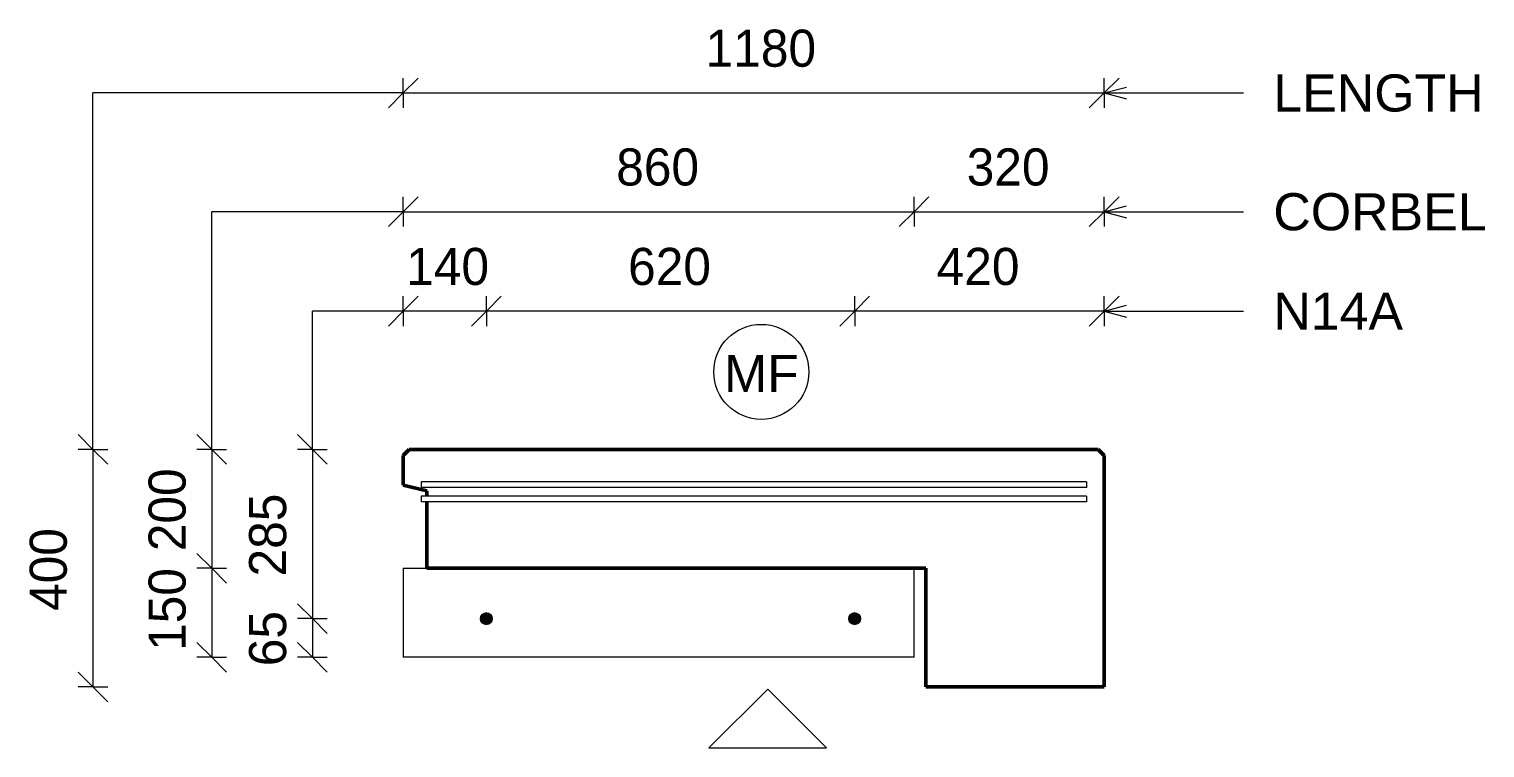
# Model space of a CAD drawing. Header units: millimetres. Extents: x -13820 to 6054, y -1835 to 21775.
# Drawn here: x -5567 to -3117, y 19962 to 21172 of the extents above; entities that cross this region are included whole.
import ezdxf

# ---------------------------------------------------------------- set-up
doc = ezdxf.new("R2010")
doc.units = ezdxf.units.MM
for name, color, linetype, lineweight in [('A-ANNO-DIMS', 211, 'Continuous', 9), ('A-ANNO-DIMS-25', 211, 'Continuous', 9), ('A-DETL-MBND', 5, 'Continuous', 18), ('A-WALL', 113, 'Continuous', 25), ('G-ANNO-TEXT', 231, 'Continuous', 9), ('S-BEAM', 12, 'Continuous', 18), ('S-RBAR', 171, 'Continuous', 18)]:
    doc.layers.add(name, color=color, linetype=linetype, lineweight=lineweight)
doc.styles.add('Arial', font='arial.ttf', dxfattribs={"height": 62.5})
doc.styles.add('Nirmala UI Semilight', font='NirmalaS.ttf', dxfattribs={"height": 62.5})
doc.dimstyles.new('Arrow_Filled_-_2_5_NI_UI', dxfattribs={"dimscale": 304.8, "dimtxt": 65.460247, "dimasz": 0.164042, "dimexe": 0.082021, "dimexo": 0.0625, "dimgap": 0.082021, "dimtad": 1, "dimdec": 0, "dimzin": 0, "dimdsep": 46, "dimtxsty": 'Nirmala UI Semilight', "dimblk1": 'OBLIQUE', "dimblk2": 'OBLIQUE', "dimsah": 1, "dimcen": 0.09, "dimazin": 0, "dimtfac": 1, "dimtdec": 4, "dimtix": 1, "dimtmove": 0, "dimatfit": 3, "dimfxl": 0.082021, "dimfxlon": 1, "dimtvp": 1, "dimtolj": 1, "dimtzin": 0, "dimarcsym": 2})

# ---------------------------------------------------------------- blocks, each defined once
blk = doc.blocks.new('DIMBLOCK59-Elevation Top Copy 1')
at = {"layer": 'A-ANNO-DIMS-25'}
for p, q in [((-4937.6, 20864.9), (-4912.6, 20889.9)), ((-4937.6, 20864.9), (-4937.6, 20889.9)), ((-4077.6, 20864.9), (-4052.6, 20889.9)), ((-4077.6, 20864.9), (-4077.6, 20889.9)), ((-4937.6, 20864.9), (-4962.6, 20839.9)), ((-4937.6, 20864.9), (-4077.6, 20864.9)), ((-4937.6, 20864.9), (-4937.6, 20839.9)), ((-4077.6, 20864.9), (-4102.6, 20839.9)), ((-4077.6, 20864.9), (-4077.6, 20839.9))]:
    blk.add_line(p, q, dxfattribs=at)
at = {"layer": 'A-ANNO-DIMS-25', "color": 0, "insert": (-4579, 20971.5), "char_height": 62.5, "width": 171.387, "attachment_point": 1, "line_spacing_factor": 1.142579, "style": 'Nirmala UI Semilight'}
blk.add_mtext('860', dxfattribs=at)
blk = doc.blocks.new('_Oblique')
at = {"color": 0, "linetype": 'ByBlock', "lineweight": -2}
blk.add_line((-0.5, -0.5), (0.5, 0.5), dxfattribs=at)
blk = doc.blocks.new('DIMBLOCK60-Elevation Top Copy 1')
at = {"layer": 'A-ANNO-DIMS-25'}
for p, q in [((-4077.6, 20864.9), (-4052.6, 20889.9)), ((-4077.6, 20864.9), (-4077.6, 20889.9)), ((-3757.6, 20864.9), (-3732.6, 20889.9)), ((-3757.6, 20864.9), (-3757.6, 20889.9)), ((-4077.6, 20864.9), (-4102.6, 20839.9)), ((-4077.6, 20864.9), (-3757.6, 20864.9)), ((-4077.6, 20864.9), (-4077.6, 20839.9)), ((-3757.6, 20864.9), (-3782.6, 20839.9)), ((-3757.6, 20864.9), (-3757.6, 20839.9))]:
    blk.add_line(p, q, dxfattribs=at)
at = {"layer": 'A-ANNO-DIMS-25', "color": 0, "insert": (-3989, 20971.5), "char_height": 62.5, "width": 171.387, "attachment_point": 1, "line_spacing_factor": 1.142579, "style": 'Nirmala UI Semilight'}
blk.add_mtext('320', dxfattribs=at)
blk = doc.blocks.new('DIMBLOCK61-Elevation Top Copy 1')
at = {"layer": 'A-ANNO-DIMS-25'}
for p, q in [((-5259.8, 20464.6), (-5284.8, 20489.6)), ((-5259.8, 20464.6), (-5284.8, 20464.6)), ((-5259.8, 20464.6), (-5259.8, 20264.6)), ((-5259.8, 20464.6), (-5234.8, 20439.6)), ((-5259.8, 20464.6), (-5234.8, 20464.6)), ((-5259.8, 20264.6), (-5284.8, 20289.6)), ((-5259.8, 20264.6), (-5284.8, 20264.6)), ((-5259.8, 20264.6), (-5234.8, 20239.6)), ((-5259.8, 20264.6), (-5234.8, 20264.6))]:
    blk.add_line(p, q, dxfattribs=at)
at = {"layer": 'A-ANNO-DIMS-25', "color": 0, "insert": (-5366.3, 20293.2), "char_height": 62.5, "width": 171.387, "attachment_point": 1, "rotation": 90, "line_spacing_factor": 1.142579, "style": 'Nirmala UI Semilight'}
blk.add_mtext('200', dxfattribs=at)
blk = doc.blocks.new('DIMBLOCK62-Elevation Top Copy 1')
at = {"layer": 'A-ANNO-DIMS-25'}
for p, q in [((-5259.8, 20264.6), (-5284.8, 20289.6)), ((-5259.8, 20264.6), (-5284.8, 20264.6)), ((-5259.8, 20264.6), (-5259.8, 20114.6)), ((-5259.8, 20264.6), (-5234.8, 20239.6)), ((-5259.8, 20264.6), (-5234.8, 20264.6)), ((-5259.8, 20114.6), (-5284.8, 20139.6)), ((-5259.8, 20114.6), (-5284.8, 20114.6)), ((-5259.8, 20114.6), (-5234.8, 20089.6)), ((-5259.8, 20114.6), (-5234.8, 20114.6))]:
    blk.add_line(p, q, dxfattribs=at)
at = {"layer": 'A-ANNO-DIMS-25', "color": 0, "insert": (-5366.3, 20125.3), "char_height": 62.5, "width": 154.248, "attachment_point": 1, "rotation": 90, "line_spacing_factor": 1.142579, "style": 'Nirmala UI Semilight'}
blk.add_mtext('150', dxfattribs=at)
blk = doc.blocks.new('DIMBLOCK63-Elevation Top Copy 1')
at = {"layer": 'A-ANNO-DIMS-25'}
for p, q in [((-4937.6, 21064.9), (-4912.6, 21089.9)), ((-4937.6, 21064.9), (-4937.6, 21089.9)), ((-3757.6, 21064.9), (-3732.6, 21089.9)), ((-3757.6, 21064.9), (-3757.6, 21089.9)), ((-4937.6, 21064.9), (-4962.6, 21039.9)), ((-4937.6, 21064.9), (-3757.6, 21064.9)), ((-4937.6, 21064.9), (-4937.6, 21039.9)), ((-3757.6, 21064.9), (-3782.6, 21039.9)), ((-3757.6, 21064.9), (-3757.6, 21039.9))]:
    blk.add_line(p, q, dxfattribs=at)
at = {"layer": 'A-ANNO-DIMS-25', "color": 0, "insert": (-4428.5, 21171.5), "char_height": 62.5, "width": 194.238, "attachment_point": 1, "line_spacing_factor": 1.142579, "style": 'Nirmala UI Semilight'}
blk.add_mtext('1180', dxfattribs=at)
blk = doc.blocks.new('DIMBLOCK64-Elevation Top Copy 1')
at = {"layer": 'A-ANNO-DIMS-25'}
for p, q in [((-5459.8, 20464.6), (-5484.8, 20489.6)), ((-5459.8, 20464.6), (-5484.8, 20464.6)), ((-5459.8, 20464.6), (-5459.8, 20064.6)), ((-5459.8, 20464.6), (-5434.8, 20439.6)), ((-5459.8, 20464.6), (-5434.8, 20464.6)), ((-5459.8, 20064.6), (-5484.8, 20089.6)), ((-5459.8, 20064.6), (-5484.8, 20064.6)), ((-5459.8, 20064.6), (-5434.8, 20039.6)), ((-5459.8, 20064.6), (-5434.8, 20064.6))]:
    blk.add_line(p, q, dxfattribs=at)
at = {"layer": 'A-ANNO-DIMS-25', "color": 0, "insert": (-5566.3, 20192.6), "char_height": 62.5, "width": 172.815, "attachment_point": 1, "rotation": 90, "line_spacing_factor": 1.142579, "style": 'Nirmala UI Semilight'}
blk.add_mtext('400', dxfattribs=at)
blk = doc.blocks.new('DIMBLOCK65-Elevation Top Copy 1')
at = {"layer": 'A-ANNO-DIMS-25'}
for p, q in [((-4177.6, 20697.4), (-4152.6, 20722.4)), ((-4177.6, 20697.4), (-4177.6, 20722.4)), ((-3757.6, 20697.4), (-3732.6, 20722.4)), ((-3757.6, 20697.4), (-3757.6, 20722.4)), ((-4177.6, 20697.4), (-4202.6, 20672.4)), ((-3757.6, 20697.4), (-4177.6, 20697.4)), ((-4177.6, 20697.4), (-4177.6, 20672.4)), ((-3757.6, 20697.4), (-3782.6, 20672.4)), ((-3757.6, 20697.4), (-3757.6, 20672.4))]:
    blk.add_line(p, q, dxfattribs=at)
at = {"layer": 'A-ANNO-DIMS-25', "color": 0, "insert": (-4039.6, 20804), "char_height": 62.5, "width": 172.815, "attachment_point": 1, "line_spacing_factor": 1.142579, "style": 'Nirmala UI Semilight'}
blk.add_mtext('420', dxfattribs=at)
blk = doc.blocks.new('DIMBLOCK66-Elevation Top Copy 1')
at = {"layer": 'A-ANNO-DIMS-25'}
for p, q in [((-4797.6, 20697.4), (-4772.6, 20722.4)), ((-4797.6, 20697.4), (-4797.6, 20722.4)), ((-4177.6, 20697.4), (-4152.6, 20722.4)), ((-4177.6, 20697.4), (-4177.6, 20722.4)), ((-4797.6, 20697.4), (-4822.6, 20672.4)), ((-4177.6, 20697.4), (-4797.6, 20697.4)), ((-4797.6, 20697.4), (-4797.6, 20672.4)), ((-4177.6, 20697.4), (-4202.6, 20672.4)), ((-4177.6, 20697.4), (-4177.6, 20672.4))]:
    blk.add_line(p, q, dxfattribs=at)
at = {"layer": 'A-ANNO-DIMS-25', "color": 0, "insert": (-4559, 20804), "char_height": 62.5, "width": 171.387, "attachment_point": 1, "line_spacing_factor": 1.142579, "style": 'Nirmala UI Semilight'}
blk.add_mtext('620', dxfattribs=at)
blk = doc.blocks.new('DIMBLOCK67-Elevation Top Copy 1')
at = {"layer": 'A-ANNO-DIMS-25'}
for p, q in [((-4937.6, 20697.4), (-4912.6, 20722.4)), ((-4937.6, 20697.4), (-4937.6, 20722.4)), ((-4797.6, 20697.4), (-4772.6, 20722.4)), ((-4797.6, 20697.4), (-4797.6, 20722.4)), ((-4937.6, 20697.4), (-4962.6, 20672.4)), ((-4797.6, 20697.4), (-4937.6, 20697.4)), ((-4937.6, 20697.4), (-4937.6, 20672.4)), ((-4797.6, 20697.4), (-4822.6, 20672.4)), ((-4797.6, 20697.4), (-4797.6, 20672.4))]:
    blk.add_line(p, q, dxfattribs=at)
at = {"layer": 'A-ANNO-DIMS-25', "color": 0, "insert": (-4932.5, 20804), "char_height": 62.5, "width": 155.676, "attachment_point": 1, "line_spacing_factor": 1.142579, "style": 'Nirmala UI Semilight'}
blk.add_mtext('140', dxfattribs=at)
blk = doc.blocks.new('DIMBLOCK68-Elevation Top Copy 1')
at = {"layer": 'A-ANNO-DIMS-25'}
for p, q in [((-5090.5, 20464.6), (-5115.5, 20489.6)), ((-5090.5, 20464.6), (-5115.5, 20464.6)), ((-5090.5, 20464.6), (-5090.5, 20179.6)), ((-5090.5, 20464.6), (-5065.5, 20439.6)), ((-5090.5, 20464.6), (-5065.5, 20464.6)), ((-5090.5, 20179.6), (-5115.5, 20204.6)), ((-5090.5, 20179.6), (-5115.5, 20179.6)), ((-5090.5, 20179.6), (-5065.5, 20154.6)), ((-5090.5, 20179.6), (-5065.5, 20179.6))]:
    blk.add_line(p, q, dxfattribs=at)
at = {"layer": 'A-ANNO-DIMS-25', "color": 0, "insert": (-5197.1, 20250.7), "char_height": 62.5, "width": 171.387, "attachment_point": 1, "rotation": 90, "line_spacing_factor": 1.142579, "style": 'Nirmala UI Semilight'}
blk.add_mtext('285', dxfattribs=at)
blk = doc.blocks.new('DIMBLOCK69-Elevation Top Copy 1')
at = {"layer": 'A-ANNO-DIMS-25'}
for p, q in [((-5090.5, 20179.6), (-5115.5, 20204.6)), ((-5090.5, 20179.6), (-5115.5, 20179.6)), ((-5090.5, 20179.6), (-5090.5, 20114.6)), ((-5090.5, 20179.6), (-5065.5, 20154.6)), ((-5090.5, 20179.6), (-5065.5, 20179.6)), ((-5090.5, 20114.6), (-5115.5, 20139.6)), ((-5090.5, 20114.6), (-5115.5, 20114.6)), ((-5090.5, 20114.6), (-5065.5, 20089.6)), ((-5090.5, 20114.6), (-5065.5, 20114.6))]:
    blk.add_line(p, q, dxfattribs=at)
at = {"layer": 'A-ANNO-DIMS-25', "color": 0, "insert": (-5197.1, 20099.5), "char_height": 62.5, "width": 114.258, "attachment_point": 1, "rotation": 90, "line_spacing_factor": 1.142579, "style": 'Nirmala UI Semilight'}
blk.add_mtext('65', dxfattribs=at)

msp = doc.modelspace()

# ---------------------------------------------------------------- hatches: boundary and pattern name
at = {"layer": 'S-RBAR'}
for points in [[(-4797.6, 20169.6), (-4790.5, 20172.5), (-4787.6, 20179.6), (-4790.5, 20186.6), (-4797.6, 20189.6), (-4804.7, 20186.6), (-4807.6, 20179.6), (-4804.7, 20172.5)], [(-4177.6, 20169.6), (-4170.5, 20172.5), (-4167.6, 20179.6), (-4170.5, 20186.6), (-4177.6, 20189.6), (-4184.7, 20186.6), (-4187.6, 20179.6), (-4184.7, 20172.5)]]:
    msp.add_hatch(color=256, dxfattribs=at).paths.add_polyline_path(points)
h = msp.add_hatch(color=256, dxfattribs=at)
edge = h.paths.add_edge_path()
edge.add_arc((-4797.6, 20179.6), 10, 0, 360)
h = msp.add_hatch(color=256, dxfattribs=at)
edge = h.paths.add_edge_path()
edge.add_arc((-4177.6, 20179.6), 10, 0, 360)

# ---------------------------------------------------------------- linework, layer by layer
at = {"layer": 'A-DETL-MBND'}
for p, q in [((-5459.8, 20464.6), (-5459.8, 21064.9)), ((-4937.6, 21064.9), (-5459.8, 21064.9)), ((-5259.8, 20464.6), (-5259.8, 20864.9)), ((-4937.6, 20864.9), (-5259.8, 20864.9)), ((-5090.5, 20464.6), (-5090.5, 20697.4)), ((-4937.6, 20697.4), (-5090.5, 20697.4)), ((-4324, 20061), (-4423, 19962)), ((-4225, 19962), (-4324, 20061)), ((-4423, 19962), (-4225, 19962))]:
    msp.add_line(p, q, dxfattribs=at)
msp.add_circle((-4334.8, 20595.2), 80, dxfattribs=at)
at = {"layer": 'A-WALL', "lineweight": 50}
for p, q in [((-4927.6, 20464.6), (-4937.6, 20454.6)), ((-3767.6, 20464.6), (-4927.6, 20464.6)), ((-3757.6, 20454.6), (-3767.6, 20464.6)), ((-4937.6, 20454.6), (-4937.6, 20404.6)), ((-3757.6, 20064.6), (-3757.6, 20454.6)), ((-4937.6, 20404.6), (-4897.6, 20394.6)), ((-4897.6, 20394.6), (-4897.6, 20386.1)), ((-4897.6, 20376.1), (-4897.6, 20264.6)), ((-4897.6, 20264.6), (-4057.6, 20264.6)), ((-4057.6, 20264.6), (-4057.6, 20064.6)), ((-4057.6, 20064.6), (-3757.6, 20064.6))]:
    msp.add_line(p, q, dxfattribs=at)
at = {"layer": 'G-ANNO-TEXT', "color": 10}
for p, q in [((-3757.5, 21064.9), (-3720, 21074.9)), ((-3757.5, 21064.9), (-3720, 21054.8)), ((-3757.5, 21064.9), (-3522.9, 21064.9)), ((-3757.5, 20864.9), (-3720, 20874.9)), ((-3757.5, 20864.9), (-3720, 20854.8)), ((-3757.5, 20864.9), (-3522.9, 20864.9)), ((-3757.5, 20697.4), (-3720, 20707.4)), ((-3757.5, 20697.4), (-3720, 20687.3)), ((-3757.5, 20697.4), (-3522.9, 20697.4))]:
    msp.add_line(p, q, dxfattribs=at)
at = {"layer": 'S-BEAM'}
for p, q in [((-4937.6, 20264.6), (-4897.6, 20264.6)), ((-4937.6, 20264.6), (-4937.6, 20114.6)), ((-4077.6, 20114.6), (-4077.6, 20264.6)), ((-4077.6, 20114.6), (-4937.6, 20114.6))]:
    msp.add_line(p, q, dxfattribs=at)
at = {"layer": 'S-RBAR'}
for p, q in [((-3787.6, 20410.2), (-4907.6, 20410.2)), ((-4907.6, 20410.2), (-4907.6, 20400.2)), ((-3787.6, 20400.2), (-4907.6, 20400.2)), ((-3787.6, 20410.2), (-3787.6, 20400.2)), ((-3787.6, 20386.1), (-4907.6, 20386.1)), ((-4907.6, 20386.1), (-4907.6, 20376.1)), ((-3787.6, 20376.1), (-4907.6, 20376.1)), ((-3787.6, 20386.1), (-3787.6, 20376.1)), ((-4804.7, 20186.6), (-4807.6, 20179.6)), ((-4807.6, 20179.6), (-4804.7, 20172.5)), ((-4797.6, 20189.6), (-4804.7, 20186.6)), ((-4804.7, 20172.5), (-4797.6, 20169.6)), ((-4790.5, 20186.6), (-4797.6, 20189.6)), ((-4797.6, 20169.6), (-4790.5, 20172.5)), ((-4787.6, 20179.6), (-4790.5, 20186.6)), ((-4790.5, 20172.5), (-4787.6, 20179.6)), ((-4184.7, 20186.6), (-4187.6, 20179.6)), ((-4187.6, 20179.6), (-4184.7, 20172.5)), ((-4177.6, 20189.6), (-4184.7, 20186.6)), ((-4184.7, 20172.5), (-4177.6, 20169.6)), ((-4170.5, 20186.6), (-4177.6, 20189.6)), ((-4177.6, 20169.6), (-4170.5, 20172.5)), ((-4167.6, 20179.6), (-4170.5, 20186.6)), ((-4170.5, 20172.5), (-4167.6, 20179.6))]:
    msp.add_line(p, q, dxfattribs=at)
for centre in [(-4797.6, 20179.6), (-4177.6, 20179.6)]:
    msp.add_circle(centre, 10, dxfattribs=at)

# ---------------------------------------------------------------- texts
at = {"layer": 'G-ANNO-TEXT', "color": 7, "char_height": 62.5, "attachment_point": 1, "style": 'Arial'}
for s, insert, width in [('LENGTH', (-3472.9, 21096.1), 428.903), ('CORBEL', (-3472.9, 20896.1), 432.911), ('N14A', (-3472.9, 20728.6), 262.553), ('MF', (-4397.7, 20623.6), 150.316)]:
    msp.add_mtext(s, dxfattribs=dict(at, insert=insert, width=width))

# ---------------------------------------------------------------- dimensions: what is measured, and where the dimension line sits
at = {"layer": 'A-ANNO-DIMS'}
for base, p1, p2, override, picture, middle in [((-3757.6, 21064.9), (-4937.6, 21039.9), (-3757.6, 21039.9), {"dimpost": '<>', "dimfxl": 1180}, 'DIMBLOCK63-Elevation Top Copy 1', (-4347.6, 21122.4)), ((-4077.6, 20864.9), (-4937.6, 20839.9), (-4077.6, 20839.9), {"dimpost": '<>', "dimfxl": 860}, 'DIMBLOCK59-Elevation Top Copy 1', (-4507.6, 20922.2)), ((-3757.6, 20864.9), (-4077.6, 20839.9), (-3757.6, 20839.9), {"dimpost": '<>', "dimfxl": 320}, 'DIMBLOCK60-Elevation Top Copy 1', (-3917.6, 20922.2)), ((-4937.6, 20697.4), (-4797.6, 20672.4), (-4937.6, 20672.4), {"dimpost": '<>', "dimfxl": 140}, 'DIMBLOCK67-Elevation Top Copy 1', (-4867.6, 20754.9)), ((-4797.6, 20697.4), (-4177.6, 20672.4), (-4797.6, 20672.4), {"dimpost": '<>', "dimfxl": 620}, 'DIMBLOCK66-Elevation Top Copy 1', (-4487.6, 20754.7)), ((-4177.6, 20697.4), (-3757.6, 20672.4), (-4177.6, 20672.4), {"dimpost": '<>', "dimfxl": 420}, 'DIMBLOCK65-Elevation Top Copy 1', (-3967.6, 20754.7))]:
    dim = msp.add_linear_dim(base=base, p1=p1, p2=p2, dimstyle='Arrow_Filled_-_2_5_NI_UI', override=override, dxfattribs=at)
    dim.commit()
    dim.dimension.update_dxf_attribs({"geometry": picture, "text_midpoint": middle})
for base, p1, p2, override, picture, middle in [((-5459.8, 20064.6), (-5434.8, 20464.6), (-5434.8, 20064.6), {"dimpost": '<>', "dimfxl": 400}, 'DIMBLOCK64-Elevation Top Copy 1', (-5517.1, 20264.6)), ((-5259.8, 20264.6), (-5234.8, 20464.6), (-5234.8, 20264.6), {"dimpost": '<>', "dimfxl": 200}, 'DIMBLOCK61-Elevation Top Copy 1', (-5317.1, 20364.6)), ((-5090.5, 20179.6), (-5065.5, 20464.6), (-5065.5, 20179.6), {"dimpost": '<>', "dimfxl": 285}, 'DIMBLOCK68-Elevation Top Copy 1', (-5147.8, 20322.1)), ((-5259.8, 20114.6), (-5234.8, 20264.6), (-5234.8, 20114.6), {"dimpost": '<>', "dimfxl": 150}, 'DIMBLOCK62-Elevation Top Copy 1', (-5317.3, 20189.6)), ((-5090.5, 20114.6), (-5065.5, 20179.6), (-5065.5, 20114.6), {"dimpost": '<>', "dimfxl": 65}, 'DIMBLOCK69-Elevation Top Copy 1', (-5147.8, 20147.1))]:
    dim = msp.add_linear_dim(base=base, p1=p1, p2=p2, angle=90, dimstyle='Arrow_Filled_-_2_5_NI_UI', override=override, dxfattribs=at)
    dim.commit()
    dim.dimension.update_dxf_attribs({"geometry": picture, "text_midpoint": middle})

doc.saveas('drawing.dxf')
